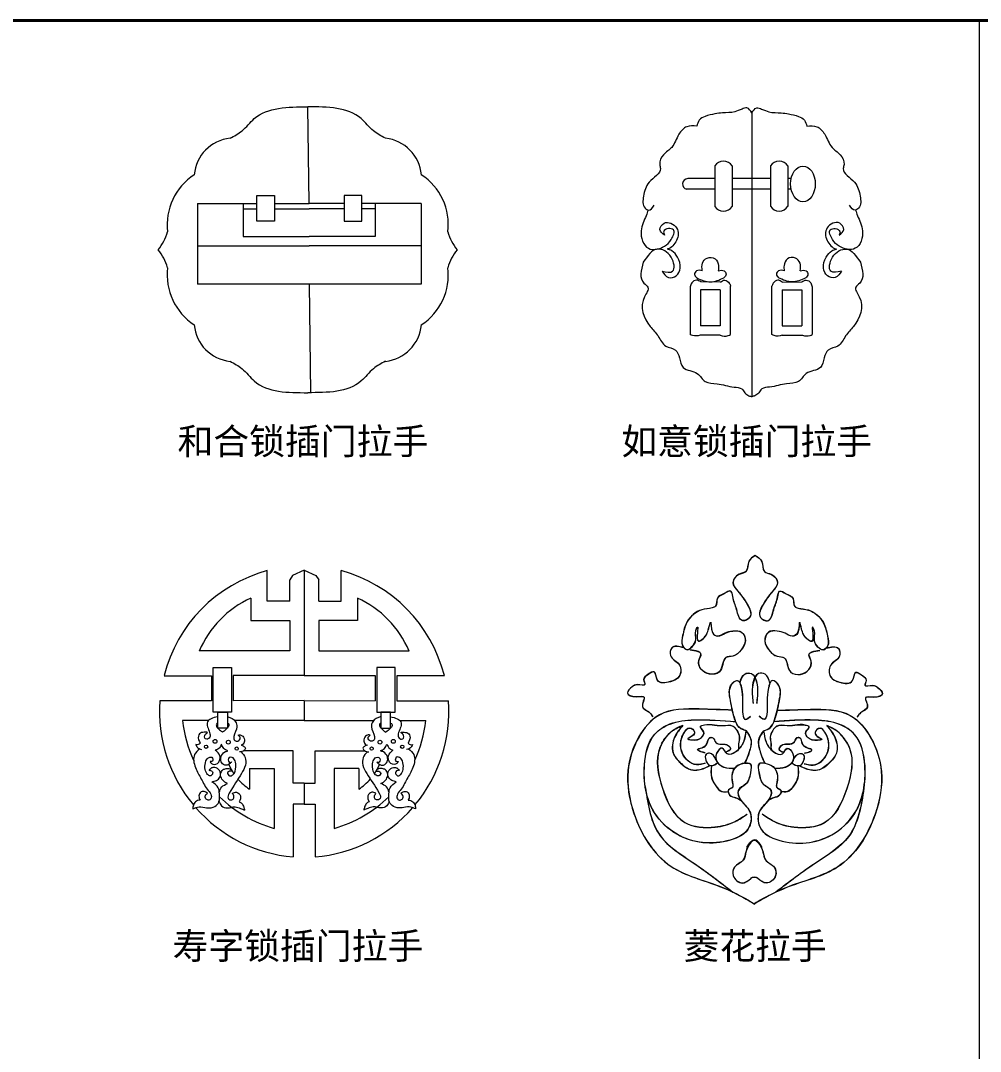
# Model space of a CAD drawing. Header units: millimetres. Extents: x -51923 to -51163, y -26833 to -26390.
# Drawn here: x -51526.2 to -51416.6, y -26610.6 to -26492.8 of the extents above; entities that cross this region are included whole.
import ezdxf

# ---------------------------------------------------------------- set-up
doc = ezdxf.new("R2010")
doc.units = ezdxf.units.MM
doc.header["$LTSCALE"] = 0.35
doc.styles.add('样式 1', font='simhei.ttf')

msp = doc.modelspace()

# ---------------------------------------------------------------- linework, layer by layer
at = {"lineweight": 40, "ltscale": 3}
msp.add_line((-51163.57, -26492.85), (-51669.97, -26492.85), dxfattribs=at)
at = {"lineweight": 5}
msp.add_line((-51416.66, -26832.91), (-51416.66, -26492.85), dxfattribs=at)
msp.add_line((-51416.66, -26832.91), (-51416.66, -26492.85), dxfattribs=at)
at = {"lineweight": 13}
for p, q in [((-51493.23, -26513.73), (-51493.41, -26502.7)), ((-51442.67, -26503.39), (-51442.69, -26535.79)), ((-51446.91, -26509.46), (-51446.91, -26514.08)), ((-51444.93, -26509.46), (-51444.93, -26514.08)), ((-51440.54, -26509.44), (-51440.54, -26514.07)), ((-51438.56, -26509.46), (-51438.56, -26514.07)), ((-51446.91, -26510.9), (-51450, -26510.9)), ((-51440.54, -26510.9), (-51444.93, -26510.9)), ((-51438.17, -26510.9), (-51438.56, -26510.9)), ((-51446.91, -26512.12), (-51450.12, -26512.12)), ((-51440.54, -26512.12), (-51444.93, -26512.12)), ((-51438.17, -26512.12), (-51438.56, -26512.12)), ((-51435.44, -26512.05), (-51435.44, -26512.05)), ((-51499.22, -26512.84), (-51497.21, -26512.84)), ((-51499.22, -26515.76), (-51499.22, -26512.84)), ((-51497.21, -26512.84), (-51497.21, -26515.76)), ((-51489.24, -26512.84), (-51489.24, -26515.76)), ((-51487.24, -26512.84), (-51489.24, -26512.84)), ((-51487.24, -26515.76), (-51487.24, -26512.84)), ((-51506.01, -26513.73), (-51500.77, -26513.73)), ((-51506.01, -26513.73), (-51506.01, -26522.97)), ((-51506.01, -26513.73), (-51500.77, -26513.73)), ((-51500.77, -26513.73), (-51500.77, -26517.52)), ((-51500.77, -26513.73), (-51499.22, -26513.73)), ((-51500.77, -26514.37), (-51499.22, -26514.37)), ((-51497.21, -26513.73), (-51493.23, -26513.73)), ((-51497.21, -26514.37), (-51493.23, -26514.37)), ((-51489.24, -26513.73), (-51493.23, -26513.73)), ((-51489.24, -26514.37), (-51493.23, -26514.37)), ((-51485.69, -26513.73), (-51487.24, -26513.73)), ((-51485.69, -26514.37), (-51487.24, -26514.37)), ((-51485.69, -26513.73), (-51485.69, -26517.52)), ((-51480.45, -26513.73), (-51485.69, -26513.73)), ((-51480.45, -26513.73), (-51485.69, -26513.73)), ((-51480.45, -26513.73), (-51480.45, -26522.97)), ((-51497.21, -26515.76), (-51499.22, -26515.76)), ((-51489.24, -26515.76), (-51487.24, -26515.76)), ((-51500.77, -26517.52), (-51493.23, -26517.52)), ((-51485.69, -26517.52), (-51493.23, -26517.52)), ((-51506.01, -26518.6), (-51493.23, -26518.6)), ((-51480.45, -26518.6), (-51493.23, -26518.6)), ((-51446.26, -26522.72), (-51448.51, -26522.71)), ((-51439.21, -26522.72), (-51436.96, -26522.71)), ((-51480.45, -26522.97), (-51506.01, -26522.97)), ((-51493.23, -26522.97), (-51493.11, -26535.37)), ((-51449.71, -26523.27), (-51449.71, -26528.71)), ((-51446.28, -26523.61), (-51448.52, -26523.61)), ((-51448.52, -26523.61), (-51448.52, -26527.72)), ((-51446.28, -26523.61), (-51446.28, -26527.72)), ((-51445.1, -26528.71), (-51445.1, -26523.21)), ((-51440.38, -26528.71), (-51440.38, -26523.21)), ((-51439.19, -26523.61), (-51436.95, -26523.61)), ((-51439.19, -26523.61), (-51439.19, -26527.72)), ((-51436.95, -26523.61), (-51436.95, -26527.72)), ((-51435.77, -26523.27), (-51435.77, -26528.71)), ((-51446.28, -26527.72), (-51448.52, -26527.72)), ((-51439.19, -26527.72), (-51436.95, -26527.72)), ((-51446.29, -26528.81), (-51448.58, -26528.81)), ((-51439.19, -26528.81), (-51436.89, -26528.81)), ((-51498.04, -26559.19), (-51498.04, -26555.7)), ((-51493.82, -26555.63), (-51495.17, -26556.27)), ((-51493.82, -26555.63), (-51492.47, -26556.27)), ((-51493.82, -26555.63), (-51493.82, -26567.67)), ((-51493.82, -26555.63), (-51493.82, -26567.67)), ((-51489.59, -26559.19), (-51489.59, -26555.7)), ((-51495.17, -26556.27), (-51495.47, -26556.73)), ((-51495.47, -26559.19), (-51495.47, -26556.73)), ((-51492.47, -26556.27), (-51492.16, -26556.73)), ((-51492.16, -26559.19), (-51492.16, -26556.73)), ((-51495.47, -26559.19), (-51498.04, -26559.19)), ((-51492.16, -26559.19), (-51489.59, -26559.19)), ((-51504.4, -26570.56), (-51510.3, -26570.57)), ((-51493.82, -26570.54), (-51501.92, -26570.56)), ((-51493.82, -26570.54), (-51485.72, -26570.56)), ((-51493.82, -26570.54), (-51493.82, -26572.84)), ((-51493.82, -26570.54), (-51493.82, -26572.84)), ((-51483.24, -26570.56), (-51477.34, -26570.57)), ((-51493.82, -26580), (-51493.82, -26582.4)), ((-51493.82, -26580), (-51493.82, -26582.4))]:
    msp.add_line(p, q, dxfattribs=at)
for points in [[(-51499.91, -26558.84), (-51499.91, -26561.41), (-51495.47, -26561.41), (-51495.47, -26564.88), (-51505.81, -26564.88)], [(-51487.73, -26558.84), (-51487.73, -26561.41), (-51492.16, -26561.41), (-51492.16, -26564.88), (-51481.83, -26564.88)], [(-51509.83, -26567.7), (-51504.4, -26567.7), (-51504.4, -26570.56)], [(-51493.82, -26567.67), (-51501.92, -26567.67), (-51501.92, -26570.56)], [(-51493.82, -26567.67), (-51485.71, -26567.67), (-51485.72, -26570.56)], [(-51477.8, -26567.7), (-51483.24, -26567.7), (-51483.24, -26570.56)], [(-51504.76, -26572.84), (-51507.72, -26572.84)], [(-51493.82, -26572.84), (-51501.74, -26572.84)], [(-51493.82, -26572.84), (-51485.9, -26572.84)], [(-51482.88, -26572.84), (-51479.91, -26572.84)], [(-51493.82, -26580), (-51495.07, -26580), (-51495.07, -26576.28), (-51500.73, -26576.28)], [(-51493.82, -26580), (-51492.57, -26580), (-51492.57, -26576.28), (-51486.91, -26576.28)], [(-51500.06, -26578.31), (-51497.26, -26578.31), (-51497.26, -26585.15)], [(-51500.06, -26578.31), (-51500.06, -26580.68)], [(-51487.58, -26578.31), (-51490.38, -26578.31), (-51490.38, -26585.15)], [(-51487.58, -26578.31), (-51487.58, -26580.68)], [(-51493.82, -26582.4), (-51495.07, -26582.4), (-51495.07, -26588.42)], [(-51493.82, -26582.4), (-51492.57, -26582.4), (-51492.57, -26588.42)]]:
    msp.add_lwpolyline(points, dxfattribs=at)
for points in [[(-51504.22, -26566.75), (-51502.12, -26566.75), (-51502.12, -26571.88), (-51504.22, -26571.88)], [(-51483.41, -26566.75), (-51485.52, -26566.75), (-51485.52, -26571.88), (-51483.41, -26571.88)], [(-51503.7, -26571.88), (-51502.57, -26571.88), (-51502.57, -26573.69), (-51503.7, -26573.69)], [(-51483.94, -26571.88), (-51485.06, -26571.88), (-51485.06, -26573.69), (-51483.94, -26573.69)]]:
    msp.add_lwpolyline(points, close=True, dxfattribs=at)
for centre, radius in [((-51505.03, -26575.83), 0.186), ((-51504, -26575.21), 0.22), ((-51502.48, -26575.3), 0.22), ((-51485.16, -26575.3), 0.22), ((-51483.63, -26575.21), 0.22), ((-51482.61, -26575.83), 0.186), ((-51501.53, -26576.03), 0.186), ((-51486.11, -26576.03), 0.186)]:
    msp.add_circle(centre, radius, dxfattribs=at)
for centre, radius, start, end in [((-51501.8, -26510.86), 4.6, 96.0534, 174.9708), ((-51485.01, -26510.86), 4.6, 5.0292, 83.9466), ((-51445.92, -26510.08), 1.17, 32.09, 147.91), ((-51439.55, -26510.08), 1.17, 32.09, 147.91), ((-51502.66, -26516.16), 6.81, 123.171, 186.9659), ((-51484.16, -26516.16), 6.81, 353.0341, 56.829), ((-51449.97, -26511.52), 0.618, 92.251, 256.7229), ((-51445.92, -26513.46), 1.17, 212.09, 327.91), ((-51439.55, -26513.44), 1.17, 212.09, 327.91), ((-51514.81, -26515.49), 5.59, 320.6879, 344.4751), ((-51472.01, -26515.49), 5.59, 195.5249, 219.3121), ((-51514.81, -26522.58), 5.59, 15.5249, 39.3121), ((-51472.01, -26522.58), 5.59, 140.6879, 164.4751), ((-51502.66, -26521.91), 6.81, 173.0341, 236.829), ((-51484.16, -26521.91), 6.81, 303.171, 6.9659), ((-51501.8, -26527.21), 4.6, 185.0292, 263.9466), ((-51485.01, -26527.21), 4.6, 276.0534, 354.9708), ((-51493.66, -26571.79), 16.68, 105.224, 165.7779), ((-51493.97, -26571.79), 16.68, 14.2221, 74.776), ((-51495.05, -26569.48), 11.7, 114.5491, 156.8553), ((-51492.59, -26569.48), 11.7, 23.1447, 65.4509), ((-51493.66, -26571.79), 16.68, 175.799, 219.8256), ((-51493.97, -26571.79), 16.68, 320.1744, 4.201), ((-51493.31, -26571.19), 14.51, 186.5307, 205.1039), ((-51494.33, -26571.19), 14.51, 334.8961, 353.4693), ((-51496.36, -26575.14), 6.66, 203.9897, 214.4873), ((-51491.28, -26575.14), 6.66, 325.5127, 336.0103), ((-51496.36, -26575.14), 6.66, 221.0743, 236.2545), ((-51491.28, -26575.14), 6.66, 303.7455, 318.9257), ((-51493.31, -26571.19), 14.51, 225.4627, 254.2046), ((-51494.33, -26571.19), 14.51, 285.7954, 314.5373), ((-51493.66, -26571.79), 16.68, 221.1332, 265.1619), ((-51493.97, -26571.79), 16.68, 274.8381, 318.8668), ((-51442.39, -26591.4), 0.672, 54.1682, 125.496), ((-51442.38, -26591.42), 0.672, 54.1682, 125.496)]:
    msp.add_arc(centre, radius, start, end, dxfattribs=at)
msp.add_ellipse((-51436.83, -26511.51), major_axis=(0, -2.04), ratio=0.690608, dxfattribs=at)
for points, knots in [([(-51502.29, -26506.29), (-51501.81, -26506.04), (-51500.74, -26505.48), (-51498.71, -26502.7), (-51495.67, -26502.72), (-51493.41, -26502.7)], [0, 0, 0, 0, 0.388781, 0.869128, 2.389261, 2.389261, 2.389261, 2.389261]), ([(-51484.53, -26506.29), (-51485.01, -26506.04), (-51486.07, -26505.48), (-51488.11, -26502.7), (-51491.15, -26502.72), (-51493.41, -26502.7)], [0, 0, 0, 0, 0.388781, 0.869128, 2.389261, 2.389261, 2.389261, 2.389261]), ([(-51454.53, -26514.5), (-51454.59, -26514.72), (-51454.85, -26515.5), (-51455.62, -26516.83), (-51454.85, -26519.35), (-51452.71, -26518.84), (-51451.87, -26517.96), (-51451.29, -26516.71), (-51452.22, -26516.55), (-51452.87, -26516.84), (-51452.71, -26517.22), (-51452.64, -26517.38)], [0.0025796, 0.0025796, 0.0025796, 0.0025796, 0.0163173, 0.0531558, 0.0955956, 0.1320685, 0.1541319, 0.1774602, 0.1894519, 0.202276, 0.2115791, 0.2115791, 0.2115791, 0.2115791]), ([(-51430.82, -26514.5), (-51430.75, -26514.72), (-51430.49, -26515.5), (-51429.72, -26516.83), (-51430.49, -26519.35), (-51432.63, -26518.84), (-51433.47, -26517.96), (-51434.05, -26516.71), (-51433.12, -26516.55), (-51432.48, -26516.84), (-51432.63, -26517.22), (-51432.7, -26517.38)], [0.0025796, 0.0025796, 0.0025796, 0.0025796, 0.0163173, 0.0531558, 0.0955956, 0.1320685, 0.1541319, 0.1774602, 0.1894519, 0.202276, 0.2115791, 0.2115791, 0.2115791, 0.2115791]), ([(-51452.64, -26517.38), (-51452.9, -26517.18), (-51453.4, -26516.77), (-51452.59, -26515.57), (-51450.94, -26516.39), (-51451.1, -26518.03), (-51451.87, -26518.83), (-51452.33, -26518.95), (-51452.35, -26518.95)], [0, 0, 0, 0, 0.0173449, 0.0348615, 0.0663526, 0.0958133, 0.1245018, 0.1259738, 0.1259738, 0.1259738, 0.1259738]), ([(-51432.7, -26517.38), (-51432.45, -26517.18), (-51431.94, -26516.77), (-51432.75, -26515.57), (-51434.4, -26516.39), (-51434.24, -26518.03), (-51433.47, -26518.83), (-51433.01, -26518.95), (-51432.99, -26518.95)], [0, 0, 0, 0, 0.0173449, 0.0348615, 0.0663526, 0.0958133, 0.1245018, 0.1259738, 0.1259738, 0.1259738, 0.1259738]), ([(-51452.91, -26521.49), (-51452.71, -26521.79), (-51452.32, -26522.36), (-51451.17, -26522.11), (-51450.72, -26521.02), (-51451.04, -26519.94), (-51451.68, -26519.15), (-51452.15, -26518.99), (-51452.35, -26518.95)], [0, 0, 0, 0, 0.0205081, 0.0390401, 0.0594096, 0.0860795, 0.1054883, 0.1179866, 0.1179866, 0.1179866, 0.1179866]), ([(-51432.43, -26521.49), (-51432.63, -26521.79), (-51433.02, -26522.36), (-51434.17, -26522.11), (-51434.63, -26521.02), (-51434.3, -26519.94), (-51433.66, -26519.15), (-51433.19, -26518.99), (-51432.99, -26518.95)], [0, 0, 0, 0, 0.0205081, 0.0390401, 0.0594096, 0.0860795, 0.1054883, 0.1179866, 0.1179866, 0.1179866, 0.1179866]), ([(-51455.08, -26520.46), (-51455.33, -26521.37), (-51455.65, -26522.51), (-51454.23, -26523.38), (-51455.7, -26525.17), (-51454.81, -26527.4), (-51453.31, -26528.81), (-51452.74, -26530.2), (-51451.29, -26530.28), (-51450.91, -26531.44), (-51450.63, -26532.86), (-51448.84, -26532.83), (-51448.11, -26534.34), (-51446.37, -26534.25), (-51445.13, -26534.75), (-51443.82, -26534.76), (-51443.49, -26535.41), (-51443.08, -26535.74), (-51442.77, -26535.78), (-51442.65, -26535.79)], [0, 0, 0, 0, 0.0490522, 0.0620901, 0.0858242, 0.156826, 0.1858279, 0.2158572, 0.240079, 0.2606877, 0.2848926, 0.3208766, 0.3469525, 0.3751203, 0.4158628, 0.4346702, 0.4462658, 0.4578252, 0.4654118, 0.4654118, 0.4654118, 0.4654118]), ([(-51430.26, -26520.46), (-51430.01, -26521.37), (-51429.69, -26522.51), (-51431.11, -26523.38), (-51429.64, -26525.17), (-51430.53, -26527.4), (-51432.03, -26528.81), (-51432.6, -26530.2), (-51434.06, -26530.28), (-51434.43, -26531.44), (-51434.72, -26532.86), (-51436.51, -26532.83), (-51437.23, -26534.34), (-51438.97, -26534.25), (-51440.21, -26534.75), (-51441.52, -26534.76), (-51441.85, -26535.41), (-51442.26, -26535.74), (-51442.57, -26535.78), (-51442.69, -26535.79)], [0, 0, 0, 0, 0.0490522, 0.0620901, 0.0858242, 0.156826, 0.1858279, 0.2158572, 0.240079, 0.2606877, 0.2848926, 0.3208766, 0.3469525, 0.3751203, 0.4158628, 0.4346702, 0.4462658, 0.4578252, 0.4654118, 0.4654118, 0.4654118, 0.4654118]), ([(-51446.26, -26522.72), (-51446.1, -26522.61), (-51445.75, -26522.38), (-51445.24, -26522.76), (-51445.13, -26523.08), (-51445.1, -26523.21)], [0, 0, 0, 0, 2.872957, 6.229127, 8.324017, 8.324017, 8.324017, 8.324017]), ([(-51439.21, -26522.72), (-51439.37, -26522.61), (-51439.72, -26522.38), (-51440.23, -26522.76), (-51440.34, -26523.08), (-51440.38, -26523.21)], [0, 0, 0, 0, 2.872957, 6.229127, 8.324017, 8.324017, 8.324017, 8.324017]), ([(-51448.58, -26528.81), (-51448.87, -26528.87), (-51449.26, -26528.93), (-51449.63, -26528.76), (-51449.71, -26528.71)], [0.00095978, 0.00095978, 0.00095978, 0.00095978, 0.01875189, 0.02435217, 0.02435217, 0.02435217, 0.02435217]), ([(-51446.29, -26528.81), (-51445.98, -26528.88), (-51445.58, -26528.96), (-51445.17, -26528.77), (-51445.1, -26528.71)], [0, 0, 0, 0, 0.01875189, 0.02491248, 0.02491248, 0.02491248, 0.02491248]), ([(-51439.19, -26528.81), (-51439.49, -26528.88), (-51439.9, -26528.96), (-51440.3, -26528.77), (-51440.38, -26528.71)], [0, 0, 0, 0, 0.01875189, 0.02491248, 0.02491248, 0.02491248, 0.02491248]), ([(-51436.89, -26528.81), (-51436.6, -26528.87), (-51436.22, -26528.93), (-51435.84, -26528.76), (-51435.77, -26528.71)], [0.00095978, 0.00095978, 0.00095978, 0.00095978, 0.01875189, 0.02435217, 0.02435217, 0.02435217, 0.02435217]), ([(-51502.29, -26531.78), (-51501.81, -26532.03), (-51500.74, -26532.59), (-51498.71, -26535.37), (-51495.67, -26535.35), (-51493.41, -26535.37)], [0, 0, 0, 0, 0.388781, 0.869128, 2.389261, 2.389261, 2.389261, 2.389261]), ([(-51484.53, -26531.78), (-51485.01, -26532.03), (-51486.07, -26532.59), (-51488.11, -26535.37), (-51491.15, -26535.35), (-51493.41, -26535.37)], [0, 0, 0, 0, 0.388781, 0.869128, 2.389261, 2.389261, 2.389261, 2.389261]), ([(-51444.89, -26571.64), (-51446.14, -26571.59), (-51448.89, -26571.48), (-51453.19, -26571.45), (-51455.92, -26574.8), (-51457.21, -26578.83), (-51456.26, -26584.31), (-51452.79, -26590), (-51447.07, -26591.31), (-51444.04, -26592.79), (-51442.69, -26593.58), (-51442.4, -26593.79)], [0, 0, 0, 0, 9.387638, 20.71453, 29.316155, 39.170964, 51.404436, 69.58242, 84.353356, 92.668944, 95.25765, 95.25765, 95.25765, 95.25765]), ([(-51444.87, -26571.66), (-51446.12, -26571.61), (-51448.88, -26571.49), (-51453.17, -26571.47), (-51455.91, -26574.81), (-51457.2, -26578.85), (-51456.25, -26584.33), (-51452.77, -26590.01), (-51447.05, -26591.33), (-51444.02, -26592.81), (-51442.67, -26593.6), (-51442.38, -26593.81)], [0, 0, 0, 0, 9.387638, 20.71453, 29.316155, 39.170964, 51.404436, 69.58242, 84.353356, 92.668944, 95.25765, 95.25765, 95.25765, 95.25765]), ([(-51439.78, -26571.65), (-51438.53, -26571.61), (-51435.77, -26571.52), (-51431.48, -26571.51), (-51428.76, -26574.87), (-51427.49, -26578.92), (-51428.48, -26584.39), (-51431.98, -26590.06), (-51437.71, -26591.34), (-51440.75, -26592.8), (-51442.1, -26593.58), (-51442.4, -26593.79)], [0, 0, 0, 0, 9.387638, 20.71453, 29.316155, 39.170964, 51.404436, 69.58242, 84.353356, 92.668944, 95.25765, 95.25765, 95.25765, 95.25765]), ([(-51439.76, -26571.67), (-51438.51, -26571.63), (-51435.76, -26571.53), (-51431.46, -26571.53), (-51428.75, -26574.89), (-51427.48, -26578.93), (-51428.46, -26584.41), (-51431.97, -26590.08), (-51437.7, -26591.36), (-51440.74, -26592.82), (-51442.09, -26593.6), (-51442.38, -26593.81)], [0, 0, 0, 0, 9.387638, 20.71453, 29.316155, 39.170964, 51.404436, 69.58242, 84.353356, 92.668944, 95.25765, 95.25765, 95.25765, 95.25765]), ([(-51503.7, -26572.42), (-51503.96, -26572.45), (-51504.4, -26572.52), (-51505.15, -26573.13), (-51504.63, -26573.95), (-51504.5, -26574.72), (-51504.89, -26575.02), (-51505.23, -26574.86), (-51505.21, -26574.45), (-51504.99, -26574.28), (-51504.85, -26574.18)], [0.594845, 0.594845, 0.594845, 0.594845, 3.489376, 5.528578, 10.078713, 12.107543, 13.579107, 14.457725, 15.572235, 17.426315, 17.426315, 17.426315, 17.426315]), ([(-51503.7, -26573.12), (-51503.77, -26573.16), (-51503.91, -26573.26), (-51503.82, -26573.57), (-51503.58, -26573.79), (-51503.38, -26573.98), (-51503.22, -26574.11), (-51503.14, -26574.17)], [0.554613, 0.554613, 0.554613, 0.554613, 1.343811, 2.577513, 3.432621, 4.963476, 5.647241, 5.647241, 5.647241, 5.647241]), ([(-51502.57, -26573.12), (-51502.5, -26573.16), (-51502.36, -26573.26), (-51502.46, -26573.57), (-51502.69, -26573.79), (-51502.9, -26573.98), (-51503.05, -26574.11), (-51503.14, -26574.17)], [0.554613, 0.554613, 0.554613, 0.554613, 1.343811, 2.577513, 3.432621, 4.963476, 5.647241, 5.647241, 5.647241, 5.647241]), ([(-51485.06, -26573.12), (-51485.13, -26573.16), (-51485.28, -26573.26), (-51485.18, -26573.57), (-51484.95, -26573.79), (-51484.74, -26573.98), (-51484.59, -26574.11), (-51484.5, -26574.17)], [0.554613, 0.554613, 0.554613, 0.554613, 1.343811, 2.577513, 3.432621, 4.963476, 5.647241, 5.647241, 5.647241, 5.647241]), ([(-51483.94, -26573.12), (-51483.87, -26573.16), (-51483.72, -26573.26), (-51483.82, -26573.57), (-51484.05, -26573.79), (-51484.26, -26573.98), (-51484.41, -26574.11), (-51484.5, -26574.17)], [0.554613, 0.554613, 0.554613, 0.554613, 1.343811, 2.577513, 3.432621, 4.963476, 5.647241, 5.647241, 5.647241, 5.647241]), ([(-51483.94, -26572.42), (-51483.68, -26572.45), (-51483.24, -26572.52), (-51482.49, -26573.13), (-51483.01, -26573.95), (-51483.14, -26574.72), (-51482.74, -26575.02), (-51482.41, -26574.86), (-51482.43, -26574.45), (-51482.65, -26574.28), (-51482.79, -26574.18)], [0.594845, 0.594845, 0.594845, 0.594845, 3.489376, 5.528578, 10.078713, 12.107543, 13.579107, 14.457725, 15.572235, 17.426315, 17.426315, 17.426315, 17.426315])]:
    msp.add_open_spline(points, degree=3, knots=knots, dxfattribs=at)
for points in [[(-51442.67, -26503.39), (-51443.23, -26502.83), (-51443.79, -26502.95), (-51444.63, -26503.27), (-51446.03, -26503.39), (-51446.88, -26503.51), (-51448, -26503.79), (-51448.68, -26504.23), (-51448.96, -26504.91)], [(-51442.67, -26503.39), (-51442.11, -26502.83), (-51441.55, -26502.95), (-51440.71, -26503.27), (-51439.31, -26503.39), (-51438.47, -26503.51), (-51437.34, -26503.79), (-51436.66, -26504.23), (-51436.38, -26504.91)], [(-51448.96, -26504.91), (-51450.1, -26504.97), (-51451.01, -26505.84), (-51451.83, -26507.33), (-51452.76, -26508.17), (-51453.2, -26509.28), (-51453.11, -26509.73), (-51454.41, -26511.32), (-51455.04, -26512.92), (-51454.87, -26514.28), (-51454.47, -26514.51), (-51453.84, -26513.94)], [(-51436.38, -26504.91), (-51435.24, -26504.97), (-51434.34, -26505.84), (-51433.51, -26507.33), (-51432.58, -26508.17), (-51432.14, -26509.28), (-51432.23, -26509.73), (-51430.93, -26511.32), (-51430.3, -26512.92), (-51430.47, -26514.28), (-51430.87, -26514.51), (-51431.5, -26513.94)], [(-51452.91, -26521.49), (-51451.72, -26521.49), (-51451.89, -26519.89), (-51453.47, -26518.96), (-51455.08, -26520.46)], [(-51432.43, -26521.49), (-51433.63, -26521.49), (-51433.45, -26519.89), (-51431.87, -26518.96), (-51430.26, -26520.46)], [(-51448.33, -26521.43), (-51448.31, -26520.55), (-51447.77, -26519.98), (-51446.87, -26520.08), (-51446.48, -26520.84), (-51446.5, -26521.44)], [(-51437.14, -26521.43), (-51437.16, -26520.55), (-51437.7, -26519.98), (-51438.6, -26520.08), (-51438.99, -26520.84), (-51438.97, -26521.44)], [(-51448.33, -26521.43), (-51448.99, -26521.45), (-51449.22, -26521.84), (-51448.95, -26522.25)], [(-51446.5, -26521.44), (-51445.85, -26521.44), (-51445.61, -26521.82), (-51445.86, -26522.24)], [(-51438.97, -26521.44), (-51439.62, -26521.44), (-51439.86, -26521.82), (-51439.61, -26522.24)], [(-51437.14, -26521.43), (-51436.48, -26521.45), (-51436.26, -26521.84), (-51436.52, -26522.25)], [(-51448.51, -26522.71), (-51449, -26522.5), (-51449.53, -26522.83), (-51449.71, -26523.27)], [(-51448.95, -26522.25), (-51447.39, -26522.71), (-51445.86, -26522.24)], [(-51436.52, -26522.25), (-51438.08, -26522.71), (-51439.61, -26522.24)], [(-51436.96, -26522.71), (-51436.47, -26522.5), (-51435.94, -26522.83), (-51435.77, -26523.27)], [(-51442.28, -26553.96), (-51443.01, -26554.62), (-51443.35, -26555.78), (-51444.13, -26556.11), (-51444.84, -26557.04), (-51444.27, -26558.05), (-51443.2, -26559.54), (-51442.92, -26561.03), (-51443.72, -26561.41), (-51444.41, -26560.14), (-51444.86, -26558.64), (-51445.07, -26558.03), (-51445.83, -26558.31), (-51446.61, -26558.83), (-51446.83, -26559.76), (-51447.2, -26559.95), (-51448.39, -26560.16), (-51450.09, -26561.58), (-51450.58, -26563.1), (-51450.58, -26564.27), (-51450.08, -26564.72), (-51449.51, -26564.38), (-51449.08, -26563.6), (-51449.08, -26562.54), (-51448.89, -26562.14), (-51448.78, -26563.73), (-51448.22, -26563.44), (-51447.61, -26562.3), (-51447.39, -26561.58), (-51447.16, -26562.77), (-51446.57, -26563.16), (-51445.73, -26562.82), (-51444.84, -26562.58), (-51443.84, -26562.73), (-51443.43, -26563.71), (-51443.89, -26564.74), (-51444.86, -26565.46), (-51445.64, -26565.63), (-51446.01, -26566.39), (-51446.42, -26567.28), (-51447.52, -26567.5), (-51448.48, -26566.95), (-51448.73, -26565.98), (-51448.5, -26565.16), (-51449.26, -26564.83), (-51449.71, -26564.75)], [(-51442.27, -26553.98), (-51443, -26554.64), (-51443.33, -26555.8), (-51444.11, -26556.13), (-51444.82, -26557.05), (-51444.25, -26558.07), (-51443.19, -26559.56), (-51442.9, -26561.05), (-51443.71, -26561.43), (-51444.4, -26560.15), (-51444.85, -26558.66), (-51445.06, -26558.05), (-51445.82, -26558.33), (-51446.6, -26558.85), (-51446.81, -26559.77), (-51447.19, -26559.96), (-51448.37, -26560.18), (-51450.08, -26561.59), (-51450.57, -26563.12), (-51450.57, -26564.29), (-51450.07, -26564.73), (-51449.49, -26564.4), (-51449.06, -26563.62), (-51449.06, -26562.56), (-51448.88, -26562.15), (-51448.77, -26563.75), (-51448.21, -26563.45), (-51447.6, -26562.32), (-51447.37, -26561.6), (-51447.15, -26562.78), (-51446.55, -26563.17), (-51445.72, -26562.84), (-51444.83, -26562.6), (-51443.82, -26562.75), (-51443.41, -26563.73), (-51443.88, -26564.75), (-51444.84, -26565.48), (-51445.63, -26565.64), (-51446, -26566.41), (-51446.41, -26567.3), (-51447.5, -26567.52), (-51448.47, -26566.96), (-51448.71, -26566), (-51448.49, -26565.18), (-51449.25, -26564.85), (-51449.7, -26564.77)], [(-51442.28, -26553.96), (-51441.55, -26554.63), (-51441.23, -26555.79), (-51440.45, -26556.12), (-51439.74, -26557.05), (-51440.32, -26558.07), (-51441.39, -26559.55), (-51441.68, -26561.04), (-51440.88, -26561.42), (-51440.19, -26560.15), (-51439.73, -26558.66), (-51439.51, -26558.05), (-51438.76, -26558.33), (-51437.98, -26558.86), (-51437.77, -26559.78), (-51437.39, -26559.97), (-51436.21, -26560.19), (-51434.52, -26561.62), (-51434.03, -26563.15), (-51434.04, -26564.32), (-51434.54, -26564.76), (-51435.12, -26564.43), (-51435.54, -26563.64), (-51435.53, -26562.58), (-51435.72, -26562.17), (-51435.84, -26563.77), (-51436.39, -26563.47), (-51437, -26562.33), (-51437.22, -26561.61), (-51437.45, -26562.8), (-51438.05, -26563.18), (-51438.88, -26562.84), (-51439.77, -26562.6), (-51440.78, -26562.74), (-51441.19, -26563.72), (-51440.73, -26564.75), (-51439.77, -26565.48), (-51438.99, -26565.65), (-51438.62, -26566.41), (-51438.22, -26567.3), (-51437.12, -26567.53), (-51436.15, -26566.98), (-51435.91, -26566.02), (-51436.13, -26565.2), (-51435.36, -26564.87), (-51434.91, -26564.8)], [(-51442.27, -26553.98), (-51441.54, -26554.65), (-51441.21, -26555.81), (-51440.43, -26556.14), (-51439.73, -26557.07), (-51440.3, -26558.08), (-51441.38, -26559.57), (-51441.67, -26561.05), (-51440.87, -26561.44), (-51440.17, -26560.16), (-51439.71, -26558.68), (-51439.5, -26558.06), (-51438.74, -26558.35), (-51437.96, -26558.88), (-51437.76, -26559.8), (-51437.38, -26559.99), (-51436.2, -26560.21), (-51434.5, -26561.64), (-51434.02, -26563.17), (-51434.02, -26564.34), (-51434.53, -26564.78), (-51435.1, -26564.44), (-51435.52, -26563.66), (-51435.52, -26562.6), (-51435.7, -26562.19), (-51435.82, -26563.79), (-51436.38, -26563.49), (-51436.99, -26562.35), (-51437.2, -26561.63), (-51437.43, -26562.81), (-51438.03, -26563.2), (-51438.87, -26562.86), (-51439.76, -26562.61), (-51440.76, -26562.76), (-51441.18, -26563.74), (-51440.72, -26564.76), (-51439.75, -26565.49), (-51438.97, -26565.66), (-51438.61, -26566.43), (-51438.2, -26567.32), (-51437.11, -26567.55), (-51436.14, -26567), (-51435.89, -26566.04), (-51436.11, -26565.22), (-51435.35, -26564.89), (-51434.9, -26564.81)], [(-51450.43, -26564.5), (-51451.84, -26564.54), (-51451.97, -26565.38), (-51450.95, -26566.48), (-51450.97, -26567.77), (-51452, -26568.38), (-51453.47, -26568.19), (-51453.84, -26567.25), (-51454.5, -26567.53), (-51455.03, -26568.17), (-51454.89, -26568.69), (-51455.76, -26568.72), (-51456.34, -26568.95), (-51456.89, -26569.67), (-51455.92, -26570.09), (-51454.97, -26570.14), (-51455.18, -26571.22), (-51454.5, -26571.8), (-51454.15, -26572.17), (-51454.02, -26572.38)], [(-51450.42, -26564.52), (-51451.83, -26564.55), (-51451.96, -26565.39), (-51450.93, -26566.5), (-51450.96, -26567.79), (-51451.98, -26568.39), (-51453.46, -26568.21), (-51453.83, -26567.26), (-51454.48, -26567.55), (-51455.01, -26568.18), (-51454.88, -26568.71), (-51455.75, -26568.74), (-51456.33, -26568.97), (-51456.88, -26569.68), (-51455.9, -26570.1), (-51454.96, -26570.16), (-51455.17, -26571.23), (-51454.48, -26571.81), (-51454.13, -26572.18), (-51454, -26572.39)], [(-51434.19, -26564.55), (-51432.78, -26564.59), (-51432.66, -26565.43), (-51433.69, -26566.53), (-51433.67, -26567.82), (-51432.65, -26568.43), (-51431.17, -26568.26), (-51430.8, -26567.31), (-51430.14, -26567.61), (-51429.62, -26568.24), (-51429.75, -26568.77), (-51428.89, -26568.8), (-51428.31, -26569.04), (-51427.76, -26569.75), (-51428.74, -26570.17), (-51429.68, -26570.21), (-51429.48, -26571.29), (-51430.17, -26571.87), (-51430.52, -26572.24), (-51430.65, -26572.44)], [(-51434.18, -26564.57), (-51432.77, -26564.61), (-51432.64, -26565.45), (-51433.67, -26566.55), (-51433.66, -26567.84), (-51432.63, -26568.45), (-51431.16, -26568.27), (-51430.78, -26567.33), (-51430.13, -26567.62), (-51429.6, -26568.26), (-51429.74, -26568.78), (-51428.87, -26568.81), (-51428.29, -26569.05), (-51427.74, -26569.77), (-51428.72, -26570.18), (-51429.67, -26570.23), (-51429.46, -26571.31), (-51430.15, -26571.88), (-51430.51, -26572.25), (-51430.64, -26572.46)], [(-51444.04, -26568.53), (-51443.48, -26567.51), (-51442.72, -26567.45), (-51442.17, -26568.29), (-51442.02, -26569.23), (-51442.13, -26570.86)], [(-51444.02, -26568.55), (-51443.46, -26567.53), (-51442.71, -26567.46), (-51442.15, -26568.31), (-51442.01, -26569.25), (-51442.11, -26570.88)], [(-51440.61, -26568.54), (-51441.16, -26567.52), (-51441.92, -26567.45), (-51442.48, -26568.29), (-51442.63, -26569.23), (-51442.53, -26570.86)], [(-51440.6, -26568.56), (-51441.15, -26567.54), (-51441.9, -26567.47), (-51442.46, -26568.31), (-51442.62, -26569.25), (-51442.52, -26570.88)], [(-51502.6, -26572.37), (-51501.65, -26572.96), (-51501.5, -26573.53), (-51501.86, -26574.67), (-51501.75, -26575.1), (-51501.39, -26575.17), (-51501.12, -26574.82), (-51501.35, -26574.48)], [(-51485.04, -26572.37), (-51485.99, -26572.96), (-51486.14, -26573.53), (-51485.78, -26574.67), (-51485.89, -26575.1), (-51486.25, -26575.17), (-51486.52, -26574.82), (-51486.29, -26574.48)], [(-51443.51, -26577.68), (-51442.88, -26577.75), (-51442.84, -26578.78), (-51443.36, -26580.07), (-51444.23, -26580.81), (-51443.94, -26581.91), (-51442.94, -26583.17), (-51442.97, -26584.97), (-51445.15, -26586.48), (-51451.2, -26585.83), (-51453.79, -26583.36), (-51454.95, -26577.9), (-51453.75, -26574.37), (-51452.04, -26573.22), (-51449.26, -26572.74), (-51444.52, -26572.95)], [(-51443.49, -26577.7), (-51442.86, -26577.77), (-51442.83, -26578.8), (-51443.34, -26580.09), (-51444.21, -26580.83), (-51443.92, -26581.93), (-51442.92, -26583.18), (-51442.96, -26584.99), (-51445.14, -26586.5), (-51451.18, -26585.85), (-51453.78, -26583.38), (-51454.93, -26577.92), (-51453.74, -26574.38), (-51452.02, -26573.23), (-51449.25, -26572.76), (-51444.51, -26572.96)], [(-51452.98, -26575.44), (-51451.78, -26574.01), (-51451.15, -26573.62), (-51450.56, -26573.35)], [(-51452.97, -26575.46), (-51451.76, -26574.02), (-51451.13, -26573.64), (-51450.55, -26573.37)], [(-51450.56, -26573.35), (-51451.5, -26574.73), (-51451.68, -26576.48), (-51450.83, -26577.66), (-51449.56, -26578.45), (-51448.79, -26578.45), (-51447.44, -26577.96)], [(-51450.55, -26573.37), (-51451.49, -26574.75), (-51451.66, -26576.5), (-51450.81, -26577.68), (-51449.54, -26578.47), (-51448.77, -26578.47), (-51447.42, -26577.98)], [(-51448, -26577.71), (-51449.01, -26577.86), (-51450.63, -26576.53), (-51450.72, -26574.91), (-51450.34, -26574.1), (-51449.82, -26573.66), (-51449.23, -26574.12), (-51449.47, -26574.58), (-51449.99, -26574.93), (-51449.51, -26575.04), (-51448.44, -26574.75), (-51448.18, -26574.1), (-51448.53, -26573.46), (-51448.4, -26573.4), (-51446.03, -26573.4), (-51444.83, -26573.46), (-51444.39, -26573.94), (-51444.1, -26574.71), (-51444.19, -26575.5), (-51444.25, -26576.17), (-51444.72, -26576.51)], [(-51447.99, -26577.72), (-51448.99, -26577.88), (-51450.61, -26576.54), (-51450.7, -26574.92), (-51450.33, -26574.11), (-51449.8, -26573.68), (-51449.21, -26574.14), (-51449.45, -26574.59), (-51449.98, -26574.94), (-51449.5, -26575.05), (-51448.42, -26574.77), (-51448.16, -26574.11), (-51448.51, -26573.48), (-51448.38, -26573.41), (-51446.02, -26573.41), (-51444.81, -26573.48), (-51444.37, -26573.96), (-51444.09, -26574.73), (-51444.18, -26575.51), (-51444.24, -26576.19), (-51444.71, -26576.53)], [(-51441.19, -26577.69), (-51441.83, -26577.76), (-51441.86, -26578.79), (-51441.36, -26580.08), (-51440.49, -26580.82), (-51440.79, -26581.92), (-51441.79, -26583.17), (-51441.77, -26584.97), (-51439.6, -26586.49), (-51433.55, -26585.88), (-51430.94, -26583.43), (-51429.76, -26577.98), (-51430.93, -26574.43), (-51432.64, -26573.27), (-51435.41, -26572.78), (-51440.15, -26572.96)], [(-51441.18, -26577.71), (-51441.81, -26577.77), (-51441.85, -26578.8), (-51441.34, -26580.1), (-51440.47, -26580.84), (-51440.77, -26581.93), (-51441.78, -26583.19), (-51441.76, -26584.99), (-51439.59, -26586.51), (-51433.54, -26585.9), (-51430.92, -26583.45), (-51429.74, -26577.99), (-51430.92, -26574.45), (-51432.62, -26573.29), (-51435.39, -26572.8), (-51440.13, -26572.98)], [(-51436.7, -26577.74), (-51435.69, -26577.9), (-51434.07, -26576.57), (-51433.97, -26574.96), (-51434.34, -26574.14), (-51434.86, -26573.7), (-51435.45, -26574.16), (-51435.21, -26574.62), (-51434.69, -26574.97), (-51435.17, -26575.08), (-51436.24, -26574.79), (-51436.5, -26574.13), (-51436.15, -26573.5), (-51436.28, -26573.43), (-51438.64, -26573.42), (-51439.85, -26573.48), (-51440.29, -26573.96), (-51440.58, -26574.72), (-51440.5, -26575.51), (-51440.44, -26576.18), (-51439.97, -26576.53)], [(-51436.68, -26577.76), (-51435.68, -26577.92), (-51434.05, -26576.59), (-51433.95, -26574.97), (-51434.32, -26574.16), (-51434.84, -26573.72), (-51435.44, -26574.18), (-51435.2, -26574.64), (-51434.68, -26574.99), (-51435.16, -26575.1), (-51436.23, -26574.81), (-51436.49, -26574.15), (-51436.13, -26573.51), (-51436.27, -26573.45), (-51438.63, -26573.43), (-51439.83, -26573.49), (-51440.28, -26573.97), (-51440.56, -26574.74), (-51440.48, -26575.52), (-51440.42, -26576.2), (-51439.96, -26576.54)], [(-51434.11, -26573.4), (-51433.18, -26574.78), (-51433.01, -26576.54), (-51433.88, -26577.71), (-51435.15, -26578.49), (-51435.92, -26578.49), (-51437.27, -26577.99)], [(-51431.7, -26575.5), (-51432.9, -26574.06), (-51433.53, -26573.67), (-51434.11, -26573.4)], [(-51504.85, -26574.18), (-51505.25, -26574.16), (-51505.77, -26574.35), (-51505.91, -26574.62), (-51505.69, -26575.42)], [(-51501.35, -26574.48), (-51500.96, -26574.52), (-51500.65, -26575.03), (-51500.79, -26575.52), (-51501.01, -26575.65)], [(-51486.29, -26574.48), (-51486.68, -26574.52), (-51486.99, -26575.03), (-51486.85, -26575.52), (-51486.62, -26575.65)], [(-51482.79, -26574.18), (-51482.38, -26574.16), (-51481.87, -26574.35), (-51481.73, -26574.62), (-51481.95, -26575.42)], [(-51443.35, -26573.98), (-51443.63, -26575.26), (-51444.48, -26576.36), (-51445.51, -26576.61), (-51446.05, -26575.98), (-51446.7, -26576.57), (-51446.61, -26577.61), (-51445.86, -26578.14), (-51444.64, -26578.28)], [(-51443.33, -26574), (-51443.62, -26575.28), (-51444.47, -26576.37), (-51445.5, -26576.62), (-51446.03, -26576), (-51446.69, -26576.59), (-51446.59, -26577.62), (-51445.84, -26578.16), (-51444.62, -26578.3)], [(-51443.35, -26573.98), (-51442.78, -26575.05), (-51442.97, -26576.4), (-51443.29, -26577.27), (-51443.51, -26577.68)], [(-51443.33, -26574), (-51442.76, -26575.06), (-51442.96, -26576.42), (-51443.28, -26577.29), (-51443.49, -26577.7)], [(-51441.33, -26573.99), (-51441.91, -26575.05), (-51441.72, -26576.4), (-51441.4, -26577.27), (-51441.19, -26577.69)], [(-51441.32, -26574.01), (-51441.89, -26575.07), (-51441.71, -26576.42), (-51441.39, -26577.29), (-51441.18, -26577.71)], [(-51441.33, -26573.99), (-51441.05, -26575.27), (-51440.21, -26576.37), (-51439.18, -26576.62), (-51438.64, -26576), (-51437.99, -26576.6), (-51438.09, -26577.63), (-51438.85, -26578.16), (-51440.06, -26578.29)], [(-51441.32, -26574.01), (-51441.04, -26575.28), (-51440.2, -26576.38), (-51439.17, -26576.64), (-51438.63, -26576.02), (-51437.98, -26576.62), (-51438.08, -26577.65), (-51438.83, -26578.18), (-51440.05, -26578.31)], [(-51434.1, -26573.42), (-51433.16, -26574.8), (-51433, -26576.55), (-51433.86, -26577.73), (-51435.13, -26578.51), (-51435.9, -26578.51), (-51437.25, -26578.01)], [(-51431.69, -26575.52), (-51432.89, -26574.08), (-51433.52, -26573.69), (-51434.1, -26573.42)], [(-51505.69, -26575.42), (-51505.93, -26575.58), (-51506.21, -26575.58)], [(-51506.21, -26575.58), (-51505.96, -26575.95), (-51505.53, -26576.13)], [(-51503.26, -26575.53), (-51503.58, -26576.03), (-51503.97, -26576.22)], [(-51502.55, -26576.29), (-51503, -26576.01), (-51503.26, -26575.53)], [(-51501.01, -26575.65), (-51500.62, -26575.85), (-51500.51, -26575.98)], [(-51486.62, -26575.65), (-51487.02, -26575.85), (-51487.13, -26575.98)], [(-51485.09, -26576.29), (-51484.64, -26576.01), (-51484.38, -26575.53)], [(-51484.38, -26575.53), (-51484.05, -26576.03), (-51483.67, -26576.22)], [(-51481.43, -26575.58), (-51481.68, -26575.95), (-51482.11, -26576.13)], [(-51481.95, -26575.42), (-51481.71, -26575.58), (-51481.43, -26575.58)], [(-51452.9, -26575.32), (-51453.17, -26575.9), (-51452.89, -26580.55), (-51450.32, -26584.47), (-51446.88, -26584.99), (-51444.59, -26584.35), (-51443.23, -26583.51)], [(-51452.89, -26575.33), (-51453.15, -26575.92), (-51452.87, -26580.57), (-51450.31, -26584.49), (-51446.86, -26585.01), (-51444.58, -26584.37), (-51443.22, -26583.53)], [(-51448.02, -26576.5), (-51448.48, -26576.39), (-51448.88, -26576.15), (-51448.4, -26575.93), (-51447.78, -26575.41), (-51447.48, -26574.77), (-51447.13, -26574.8), (-51446.8, -26575.32), (-51446.16, -26575.52), (-51445.55, -26575.58), (-51445.11, -26576.04), (-51445.67, -26576.44)], [(-51448.01, -26576.52), (-51448.47, -26576.41), (-51448.86, -26576.17), (-51448.38, -26575.95), (-51447.77, -26575.43), (-51447.46, -26574.79), (-51447.11, -26574.81), (-51446.78, -26575.34), (-51446.15, -26575.54), (-51445.53, -26575.6), (-51445.1, -26576.06), (-51445.65, -26576.46)], [(-51431.79, -26575.38), (-51431.52, -26575.97), (-51431.83, -26580.61), (-51434.42, -26584.52), (-51437.87, -26585.02), (-51440.15, -26584.37), (-51441.5, -26583.52)], [(-51431.77, -26575.39), (-51431.51, -26575.99), (-51431.82, -26580.63), (-51434.4, -26584.54), (-51437.85, -26585.04), (-51440.13, -26584.38), (-51441.49, -26583.54)], [(-51436.67, -26576.54), (-51436.21, -26576.43), (-51435.81, -26576.19), (-51436.3, -26575.97), (-51436.91, -26575.44), (-51437.21, -26574.8), (-51437.56, -26574.82), (-51437.89, -26575.35), (-51438.53, -26575.54), (-51439.14, -26575.6), (-51439.58, -26576.06), (-51439.03, -26576.46)], [(-51436.66, -26576.55), (-51436.2, -26576.45), (-51435.8, -26576.21), (-51436.28, -26575.99), (-51436.89, -26575.46), (-51437.19, -26574.82), (-51437.54, -26574.84), (-51437.87, -26575.36), (-51438.51, -26575.56), (-51439.12, -26575.62), (-51439.56, -26576.08), (-51439.01, -26576.47)], [(-51505.74, -26576.06), (-51506.34, -26576.72), (-51506.24, -26578.2), (-51505.57, -26579.51), (-51504.79, -26580.82), (-51504.43, -26581.39), (-51504.54, -26581.85), (-51504.87, -26581.9), (-51505.1, -26581.69), (-51505.13, -26581.48), (-51504.87, -26581.13)], [(-51504.57, -26577.51), (-51504.42, -26577.75), (-51503.73, -26577.74), (-51503.49, -26577.38), (-51503.45, -26576.85), (-51503.97, -26576.22)], [(-51502.11, -26577.55), (-51502.34, -26577.78), (-51502.9, -26577.92), (-51503.29, -26577.54), (-51503.32, -26576.97), (-51502.87, -26576.42), (-51502.55, -26576.29)], [(-51501.03, -26576.4), (-51500.56, -26577.06), (-51500.54, -26577.93), (-51500.98, -26578.88), (-51502.37, -26581.13), (-51502.5, -26581.73), (-51502.3, -26581.88), (-51501.93, -26581.8), (-51501.85, -26581.52), (-51502.01, -26581.13)], [(-51500.51, -26575.98), (-51500.7, -26576.26), (-51501.2, -26576.42)], [(-51486.6, -26576.4), (-51487.07, -26577.06), (-51487.1, -26577.93), (-51486.66, -26578.88), (-51485.26, -26581.13), (-51485.13, -26581.73), (-51485.34, -26581.88), (-51485.71, -26581.8), (-51485.79, -26581.52), (-51485.63, -26581.13)], [(-51487.13, -26575.98), (-51486.93, -26576.26), (-51486.44, -26576.42)], [(-51485.53, -26577.55), (-51485.3, -26577.78), (-51484.74, -26577.92), (-51484.35, -26577.54), (-51484.31, -26576.97), (-51484.77, -26576.42), (-51485.09, -26576.29)], [(-51483.07, -26577.51), (-51483.22, -26577.75), (-51483.9, -26577.74), (-51484.15, -26577.38), (-51484.19, -26576.85), (-51483.67, -26576.22)], [(-51481.9, -26576.06), (-51481.3, -26576.72), (-51481.39, -26578.2), (-51482.07, -26579.51), (-51482.85, -26580.82), (-51483.21, -26581.39), (-51483.1, -26581.85), (-51482.77, -26581.9), (-51482.54, -26581.69), (-51482.51, -26581.48), (-51482.77, -26581.13)], [(-51446.74, -26577.34), (-51447.52, -26576.55), (-51447.9, -26576.67), (-51447.93, -26577.35), (-51447.45, -26577.96), (-51446.9, -26577.86), (-51446.59, -26577.63)], [(-51446.73, -26577.36), (-51447.5, -26576.57), (-51447.89, -26576.69), (-51447.92, -26577.37), (-51447.44, -26577.97), (-51446.88, -26577.88), (-51446.57, -26577.65)], [(-51437.95, -26577.37), (-51437.18, -26576.58), (-51436.79, -26576.71), (-51436.77, -26577.39), (-51437.25, -26577.99), (-51437.81, -26577.89), (-51438.11, -26577.66)], [(-51437.94, -26577.39), (-51437.16, -26576.6), (-51436.78, -26576.72), (-51436.75, -26577.4), (-51437.23, -26578), (-51437.79, -26577.91), (-51438.1, -26577.68)], [(-51504.68, -26578.52), (-51504.51, -26578.52), (-51504.3, -26578.67), (-51504.37, -26579.05), (-51504.64, -26579.14), (-51504.93, -26578.89), (-51505.15, -26578.25), (-51505.04, -26577.45), (-51504.69, -26577.04), (-51504.35, -26577.03), (-51504.24, -26577.23), (-51504.28, -26577.47), (-51504.57, -26577.51)], [(-51503.37, -26578.89), (-51503.1, -26578.45), (-51502.74, -26578.32), (-51502.32, -26578.34), (-51502.09, -26578.58), (-51502.12, -26578.61), (-51502.2, -26578.6), (-51502.34, -26578.61), (-51502.56, -26578.78), (-51502.52, -26579.01), (-51502.34, -26579.15), (-51501.95, -26579.02), (-51501.64, -26578.12), (-51501.71, -26577.42), (-51502.06, -26577.04), (-51502.37, -26577.05), (-51502.5, -26577.33), (-51502.4, -26577.58), (-51502.21, -26577.62), (-51502.11, -26577.55)], [(-51484.27, -26578.89), (-51484.54, -26578.45), (-51484.9, -26578.32), (-51485.32, -26578.34), (-51485.55, -26578.58), (-51485.52, -26578.61), (-51485.44, -26578.6), (-51485.3, -26578.61), (-51485.08, -26578.78), (-51485.12, -26579.01), (-51485.3, -26579.15), (-51485.68, -26579.02), (-51486, -26578.12), (-51485.93, -26577.42), (-51485.58, -26577.04), (-51485.27, -26577.05), (-51485.14, -26577.33), (-51485.24, -26577.58), (-51485.43, -26577.62), (-51485.53, -26577.55)], [(-51482.96, -26578.52), (-51483.13, -26578.52), (-51483.34, -26578.67), (-51483.27, -26579.05), (-51483, -26579.14), (-51482.71, -26578.89), (-51482.49, -26578.25), (-51482.6, -26577.45), (-51482.94, -26577.04), (-51483.29, -26577.03), (-51483.4, -26577.23), (-51483.36, -26577.47), (-51483.07, -26577.51)], [(-51447.28, -26577.98), (-51447.27, -26579.36), (-51446.8, -26580.27), (-51446.08, -26580.94), (-51445.38, -26580.93)], [(-51447.27, -26577.99), (-51447.25, -26579.38), (-51446.79, -26580.29), (-51446.06, -26580.95), (-51445.37, -26580.94)], [(-51443.51, -26577.68), (-51444.45, -26578.08), (-51444.96, -26579.11), (-51444.86, -26580.11), (-51444.87, -26580.43), (-51445.33, -26580.74), (-51445.21, -26581.34), (-51444.54, -26581.64), (-51443.91, -26581.95)], [(-51443.49, -26577.7), (-51444.44, -26578.1), (-51444.95, -26579.13), (-51444.84, -26580.13), (-51444.86, -26580.45), (-51445.31, -26580.76), (-51445.19, -26581.36), (-51444.53, -26581.65), (-51443.9, -26581.96)], [(-51441.19, -26577.69), (-51440.25, -26578.09), (-51439.75, -26579.13), (-51439.86, -26580.13), (-51439.84, -26580.44), (-51439.39, -26580.76), (-51439.52, -26581.36), (-51440.18, -26581.65), (-51440.81, -26581.95)], [(-51441.18, -26577.71), (-51440.23, -26578.11), (-51439.73, -26579.15), (-51439.84, -26580.14), (-51439.83, -26580.46), (-51439.37, -26580.78), (-51439.5, -26581.37), (-51440.17, -26581.67), (-51440.8, -26581.97)], [(-51437.42, -26578), (-51437.44, -26579.39), (-51437.91, -26580.3), (-51438.64, -26580.96), (-51439.34, -26580.94)], [(-51437.4, -26578.02), (-51437.43, -26579.41), (-51437.9, -26580.32), (-51438.63, -26580.98), (-51439.32, -26580.96)], [(-51504.35, -26579.84), (-51503.84, -26579.67), (-51503.46, -26579.31), (-51503.49, -26578.52), (-51504.04, -26578.21), (-51504.42, -26578.25), (-51504.68, -26578.52)], [(-51502.58, -26580.03), (-51503.13, -26579.64), (-51503.39, -26579.1)], [(-51485.06, -26580.03), (-51484.51, -26579.64), (-51484.25, -26579.1)], [(-51483.29, -26579.84), (-51483.8, -26579.67), (-51484.17, -26579.31), (-51484.15, -26578.52), (-51483.6, -26578.21), (-51483.22, -26578.25), (-51482.96, -26578.52)], [(-51506.55, -26582.93), (-51506.02, -26582.71), (-51505.18, -26582.77), (-51504.43, -26582.79), (-51503.71, -26582.37), (-51503.55, -26582.09), (-51503.51, -26581.19), (-51503.64, -26580.52), (-51504.35, -26579.84)], [(-51503.52, -26581.05), (-51503.23, -26580.42), (-51502.58, -26580.03)], [(-51484.12, -26581.05), (-51484.41, -26580.42), (-51485.06, -26580.03)], [(-51481.09, -26582.93), (-51481.62, -26582.71), (-51482.45, -26582.77), (-51483.2, -26582.79), (-51483.93, -26582.37), (-51484.09, -26582.09), (-51484.13, -26581.19), (-51484, -26580.52), (-51483.29, -26579.84)], [(-51504.87, -26581.13), (-51505.12, -26580.99), (-51505.6, -26580.99), (-51505.78, -26581.19), (-51505.8, -26581.69), (-51505.71, -26581.91)], [(-51502.01, -26581.13), (-51501.54, -26581.02), (-51501.1, -26581.44), (-51501.23, -26582.12)], [(-51485.63, -26581.13), (-51486.1, -26581.02), (-51486.54, -26581.44), (-51486.41, -26582.12)], [(-51482.77, -26581.13), (-51482.52, -26580.99), (-51482.04, -26580.99), (-51481.86, -26581.19), (-51481.84, -26581.69), (-51481.93, -26581.91)], [(-51454.84, -26580.48), (-51453.14, -26586), (-51449.43, -26589.03), (-51444.85, -26592.42)], [(-51454.83, -26580.5), (-51453.12, -26586.01), (-51449.42, -26589.04), (-51444.84, -26592.43)], [(-51429.87, -26580.56), (-51431.61, -26586.06), (-51435.33, -26589.07), (-51439.93, -26592.43)], [(-51429.86, -26580.57), (-51431.6, -26586.08), (-51435.32, -26589.08), (-51439.92, -26592.45)], [(-51505.71, -26581.91), (-51506.24, -26582.11), (-51506.48, -26582.51), (-51506.55, -26582.93)], [(-51503.55, -26582.08), (-51503.26, -26582.56), (-51502.58, -26582.82), (-51501.72, -26582.69), (-51501.1, -26582.87), (-51500.63, -26583.05)], [(-51501.23, -26582.12), (-51500.94, -26582.3), (-51500.73, -26582.72), (-51500.63, -26583.05)], [(-51484.09, -26582.08), (-51484.38, -26582.56), (-51485.06, -26582.82), (-51485.92, -26582.69), (-51486.54, -26582.87), (-51487.01, -26583.05)], [(-51486.41, -26582.12), (-51486.7, -26582.3), (-51486.91, -26582.72), (-51487.01, -26583.05)], [(-51481.93, -26581.91), (-51481.4, -26582.11), (-51481.15, -26582.51), (-51481.09, -26582.93)], [(-51443.25, -26587.3), (-51442.31, -26586.48), (-51441.95, -26586.77), (-51441.4, -26587.85), (-51441.12, -26588.74), (-51440.12, -26589.6), (-51439.97, -26590.54), (-51441.02, -26591.39), (-51442, -26590.86)], [(-51441.51, -26587.31), (-51442.44, -26586.48), (-51442.8, -26586.77), (-51443.36, -26587.85), (-51443.65, -26588.74), (-51444.65, -26589.58), (-51444.81, -26590.53), (-51443.77, -26591.38), (-51442.78, -26590.86)], [(-51441.49, -26587.32), (-51442.43, -26586.5), (-51442.78, -26586.78), (-51443.34, -26587.86), (-51443.63, -26588.75), (-51444.64, -26589.6), (-51444.79, -26590.55), (-51443.75, -26591.4), (-51442.77, -26590.88)], [(-51443.24, -26587.32), (-51442.29, -26586.5), (-51441.94, -26586.79), (-51441.39, -26587.87), (-51441.1, -26588.76), (-51440.1, -26589.61), (-51439.95, -26590.56), (-51441, -26591.4), (-51441.98, -26590.88)]]:
    msp.add_spline(points, degree=3, dxfattribs=at)
for points, start_tangent in [([(-51443.35, -26573.98), (-51444.1, -26573.62), (-51444.6, -26572.74), (-51445.12, -26570.54), (-51444.96, -26568.66), (-51444.37, -26568.24), (-51443.81, -26569.48), (-51443.74, -26570.96), (-51443.38, -26572.67), (-51442.82, -26572.34)], (-0.377499, -0.92601)), ([(-51443.33, -26574), (-51444.09, -26573.64), (-51444.58, -26572.75), (-51445.11, -26570.55), (-51444.94, -26568.68), (-51444.35, -26568.25), (-51443.79, -26569.5), (-51443.73, -26570.98), (-51443.36, -26572.69), (-51442.81, -26572.36)], (-0.377499, -0.92601)), ([(-51441.33, -26573.99), (-51440.57, -26573.63), (-51440.08, -26572.75), (-51439.54, -26570.55), (-51439.69, -26568.68), (-51440.28, -26568.25), (-51440.85, -26569.49), (-51440.92, -26570.97), (-51441.29, -26572.68), (-51441.85, -26572.34)], (0.372064, -0.928207)), ([(-51441.32, -26574.01), (-51440.56, -26573.65), (-51440.06, -26572.77), (-51439.52, -26570.57), (-51439.68, -26568.69), (-51440.26, -26568.26), (-51440.83, -26569.51), (-51440.91, -26570.99), (-51441.28, -26572.69), (-51441.83, -26572.36)], (0.372064, -0.928207))]:
    msp.add_spline(points, degree=3, dxfattribs=dict(at, start_tangent=start_tangent))

# ---------------------------------------------------------------- texts
at = {"lineweight": 5, "char_height": 3, "width": 203.6821, "attachment_point": 1, "style": '样式 1'}
for s, insert in [('\\pt9.1;{\\fSimSun|b0|i0|c134|p54;和合锁插门拉手}', (-51508.29, -26539.42)), ('\\pt9.1;{\\fSimSun|b0|i0|c134|p54;如意锁插门拉手}', (-51457.59, -26539.42)), ('{\\fSimSun|b0|i0|c134|p54;寿字锁插门拉手 }', (-51508.86, -26597.09)), ('{\\fSimSun|b0|i0|c134|p2;菱花拉手}', (-51450.47, -26597.1))]:
    msp.add_mtext(s, dxfattribs=dict(at, insert=insert))

doc.saveas('drawing.dxf')
